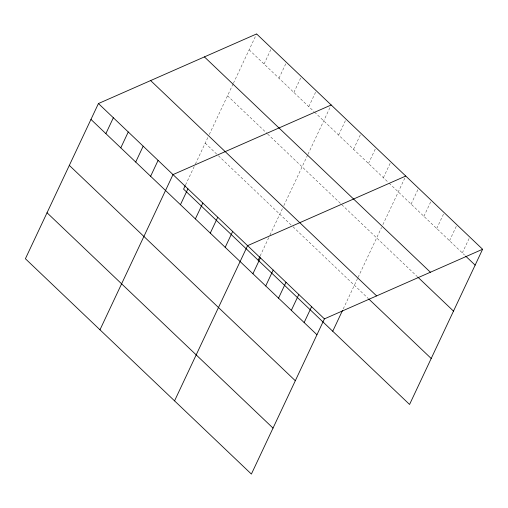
<?xml version="1.0" encoding="UTF-8"?>
<svg xmlns="http://www.w3.org/2000/svg" width="508" height="508" viewBox="0 0 508 508"><rect width="100%" height="100%" fill="white"/><g stroke="black" fill="none" stroke-linecap="round" stroke-linejoin="round"><path stroke-width="0.38" stroke-dasharray="2.54 1.91" d="M185.547 184.944L195.053 164.744M195.383 164.046L207.918 137.408M209.271 134.537L233.077 83.934M233.407 83.242L256.61 33.928M264.058 64.014L271.526 48.139M278.968 78.226L286.442 62.351M293.884 92.437L301.358 76.562M308.8 106.648L316.268 90.773M260.121 256.007L269.627 235.801M269.958 235.109L282.492 208.464M283.845 205.594L307.658 154.997M307.981 154.299L331.184 104.991M338.633 135.077L346.1 119.202M353.549 149.288L361.017 133.413M368.465 163.5L375.933 147.625M383.381 177.711L390.849 161.836M343.224 308.953L357.746 278.092M358.083 277.374L381.578 227.451M382.886 224.663L405.441 176.74M411.099 204.127L418.567 188.252M423.907 216.325L431.375 200.45M436.715 228.53L444.183 212.655M449.517 240.729L456.99 224.86M462.324 252.933L469.792 237.058M249.142 49.803L313.963 111.569M314.541 112.116L388.544 182.632M389.115 183.178L464.553 255.054M227.508 95.777L267.087 133.496M267.659 134.042L417.303 276.625M205.213 143.148L217.837 155.175M218.408 155.721L292.411 226.231M292.989 226.778L368.287 298.533"/><path stroke-width="0.76" d="M98.431 103.543L25.4 258.737L251.39 474.072L324.421 318.878L482.6 249.263L256.61 33.928L98.431 103.543L324.421 318.878M105.874 133.629L113.347 117.754M120.79 147.841L128.257 131.966M135.706 162.052L143.173 146.177M150.622 176.263L158.09 160.388M99.974 329.8L173.006 174.6L331.184 104.991M185.217 185.642L183.579 189.122L409.569 404.457L482.6 249.263M180.454 204.686L187.922 188.817M195.37 218.904L202.838 203.029M210.28 233.115L217.754 217.24M225.196 247.326L232.67 231.451M174.555 400.856L247.58 245.662L405.765 176.047M258.159 260.185L259.798 256.699M252.921 273.736L260.388 257.867M265.728 285.94L273.196 270.065M278.53 298.145L286.004 282.27M291.338 310.344L298.806 294.469M304.146 322.548L311.614 306.673M332.734 331.241L342.57 310.344M465.665 256.115L475.132 265.138M204.413 56.902L430.403 272.231M417.862 277.158L453.498 311.112M150.628 80.569L376.619 295.904M368.846 299.06L431.203 358.483M90.957 119.418L316.948 334.753M69.323 165.392L295.313 380.727M47.034 212.763L273.025 428.098"/></g></svg>
